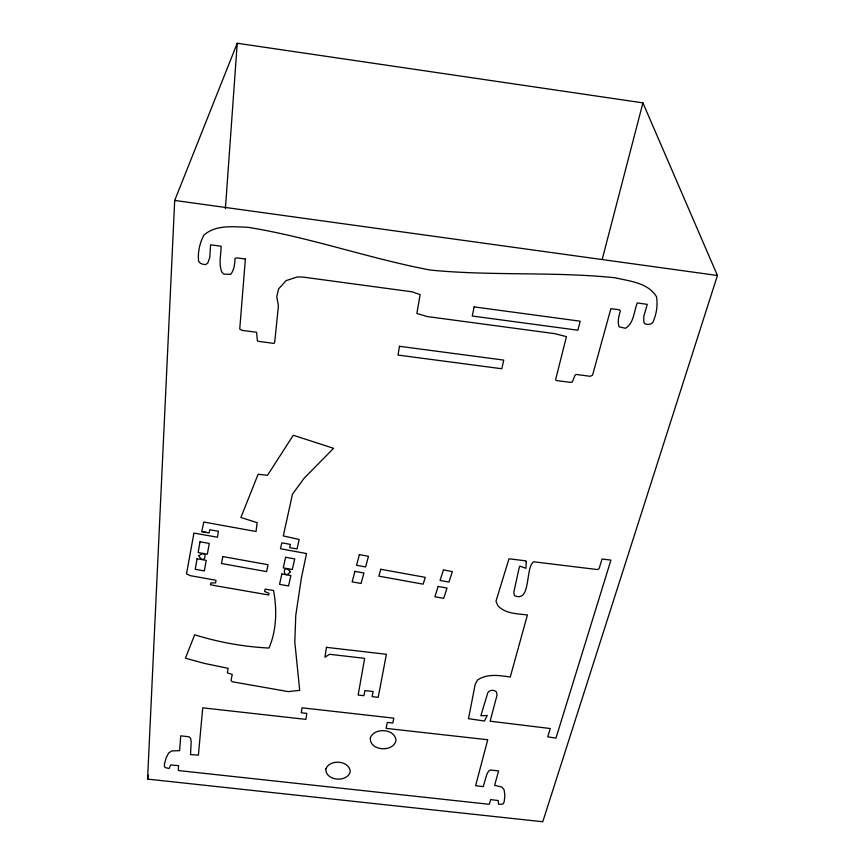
<?xml version="1.0" encoding="UTF-8"?>
<svg xmlns="http://www.w3.org/2000/svg" width="865" height="865" viewBox="0 0 865 865"><rect width="100%" height="100%" fill="white"/><g stroke="black" fill="none" stroke-linecap="round" stroke-linejoin="round"><path stroke-width="1.3" d="M147.569 779.106L174.708 200.442L237.237 43.25L642.922 102.87L717.431 275.492L542.766 821.75L147.569 779.106L148.466 775.148M225.397 208.67L237.237 43.25M201.772 531.553L203.805 522.017L256.018 531.521L257.165 522.676L240.892 517.497L258.127 474.236L267.501 475.296L293.278 435.257L333.576 448.308L304.069 478.302L292.489 494.185L283.288 535.932L299.182 539.457L298.695 541.641L297.019 548.94L289.689 547.632L290.391 544.409L281.839 542.831L280.465 548.756L306.545 553.546L301.355 578.166L295.765 615.404L294.814 642.1L299.701 690.346L288.305 691.622L232.198 681.739L231.031 680.398L232.263 674.419L227.354 672.829L228.122 668.31L204.335 663.39L185.434 658.2L194.657 634.791C218.748 642.284 243.768 646.76 268.972 648.058C276.681 630.228 277.092 609.328 273.535 590.481L265.133 589.173L264.636 591.476L269.015 593.368L268.669 594.969L216.726 585.951L210.411 584.74L210.941 582.923L215.569 582.902L216.001 580.61L215.136 580.091L190.387 575.69L186.494 573.852L193.933 533.089L217.45 537.23L218.38 531.261L209.795 529.748L209.135 532.981L201.772 531.553L206.659 532.526M602.191 259.457L642.922 102.87M174.708 200.442L717.431 275.492M164.469 763.979L164.437 766.585L165.302 767.579L168.307 768.358L169.172 768.455L170.675 764.952L178.612 765.666L178.309 770.272L179.196 770.639L488.249 804.191L489.374 804.115L490.639 799.606L498.262 800.547L498.5 804.223L502.305 804.223L503.462 803.499L504.284 801.325L504.868 795.292L504.122 789.832L501.927 787.085L494.629 785.334L498.608 770.91L490.444 770.034L488.595 771.148L486.93 774.045L483.243 786.631L475.62 785.679L487.73 739.748L386.114 728.373L387.304 722.405L392.796 723.032L393.791 718.145L302.015 707.808L301.258 712.749L306.783 713.376L305.918 719.377L202.734 707.84L198.399 755.113L190.527 754.594L191.208 741.738L190.614 738.44L189.219 736.818L180.731 735.834L179.617 750.679L171.951 750.885L168.772 752.874L166.069 757.924L164.469 763.979M245.39 259.046L239.735 329.068L242.092 330.365L256.57 332.279L257.402 340.94L259.597 341.513L273.956 343.405L274.692 342.443L278.422 305.788L276.746 296.652L278.617 288.888L286.099 280.628L297.441 276.919L303.237 277.114L412.216 291.84L420.12 294.651L416.865 313.465L427.288 316.568L554.735 333.641L566.456 336.647L555.622 379.594L556.292 380.524L570.349 382.373L572.208 382.211L574.998 375.248L576.101 374.437L590.254 376.307L592.568 375.129L610.885 308.654L619.264 309.789L620.41 310.946C618.821 316.028 617.286 321.607 619.124 326.84L625.406 328.289C634.121 323.196 633.785 311.303 637.289 302.912L647.247 304.372L643.787 316.385L643.82 322.321L645.312 324.072L647.82 324.397L650.599 324.072L652.816 322.569C656.362 314.59 658.016 305.356 656.481 296.684C647.853 282.563 629.688 281.244 615.123 277.773C553.611 271.405 491.753 276.13 430.229 270.053C368.728 258.408 309.605 237.151 247.714 227.268C232.988 226.825 215.785 224.5 203.859 235.183C199.685 243.054 197.609 252.461 198.604 261.295L200.366 263.295L203.091 264.301L205.6 264.647L207.741 263.122L209.773 257.521L210.606 244.817L221.137 246.222C221.137 254.84 218.315 263.976 221.948 272.226L223.981 274.173L230.76 274.324C234.242 269.793 234.804 263.922 235.01 258.419L236.815 257.878L245.39 259.046M290.37 571.689C283.104 581.745 281.633 561.817 290.37 571.689M526.244 561.666L525.931 568.283L519.811 566.121L519.162 567.851L513.821 592.168L514.405 595.617C531.478 603.143 524.947 567.775 533.662 561.796L597.564 569.57L599.11 568.608L602.072 559.028L610.928 560.109L555.957 738.115L547.74 736.839L550.27 728.525L490.12 721.194L497.04 695.146L496.424 691.903C493.331 688.735 487.298 690.378 487.092 695.092L480.864 715.755L487.265 715.485L484.411 721.021L468.495 718.674L475.166 684.453L477.491 680.041C487.2 673.381 499.386 675.479 510.264 677.014L527.423 614.95C517.238 613.653 505.582 613.901 497.937 605.835L495.98 601.197L508.988 558.79L525.963 560.855L526.244 561.666M325.846 768.963C325.327 781.052 347.438 782.857 350.271 771.634C349.406 760.378 329.706 758.865 325.846 768.963M198.928 555.741C204.572 567.245 209.2 547.74 198.928 555.741M370.328 737.877C369.355 750.928 392.97 752.669 395.975 740.732C395.467 728.546 374.372 727.141 370.328 737.877M326.462 647.344L324.948 657.195L329.543 654.286L364.652 658.341L358.142 695.038L363.938 695.698L364.868 690.573L373.075 691.513L372.123 696.628L378.2 697.32L386.396 654.286L326.462 647.344M399.479 346.303L398.019 355.072L501.819 368.75L503.733 360.089L399.479 346.303M197.079 558.714L195.252 569.3L204.356 570.932L206.248 560.358L197.079 558.714M200.01 541.75L198.15 552.551L207.34 554.205L209.265 543.425L200.01 541.75M222.781 556.563L221.483 563.515L266.604 571.614L268.085 564.726L222.781 556.563M474.117 306.891L472.279 316.028L577.863 330.214L580.177 321.196L474.117 306.891M281.871 573.938L279.536 584.351L288.521 585.951L290.91 575.56L281.871 573.938M285.612 557.244L283.233 567.873L292.294 569.505L294.738 558.898L285.612 557.244M354.92 571.387L352.131 581.853L361.073 583.464L363.916 573.019L354.92 571.387M359.397 554.627L356.542 565.299L365.571 566.943L368.479 556.282L359.397 554.627M380.773 569.267L378.838 576.144L423.136 584.156L425.245 577.344L380.773 569.267M438.166 586.448L434.89 596.742L443.702 598.331L447.032 588.049L438.166 586.448M443.421 569.959L440.08 580.458L448.967 582.069L452.373 571.592L443.421 569.959"/></g></svg>
